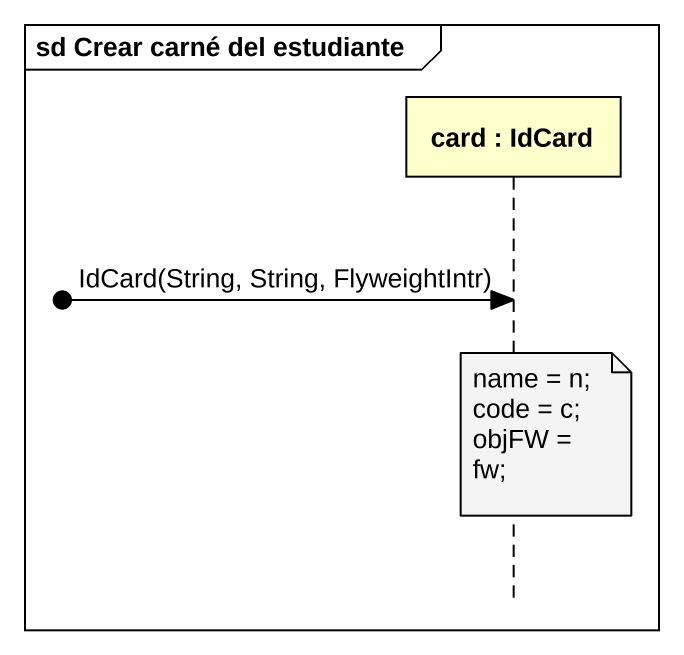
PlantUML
@startuml
mainframe sd Crear carné del estudiante
hide footbox
participant "card : IdCard" as card_

[o-> card_ : IdCard(String, String, FlyweightIntr)
note over card_
  name = n;
  code = c;
  objFW = fw;
end note
@enduml
